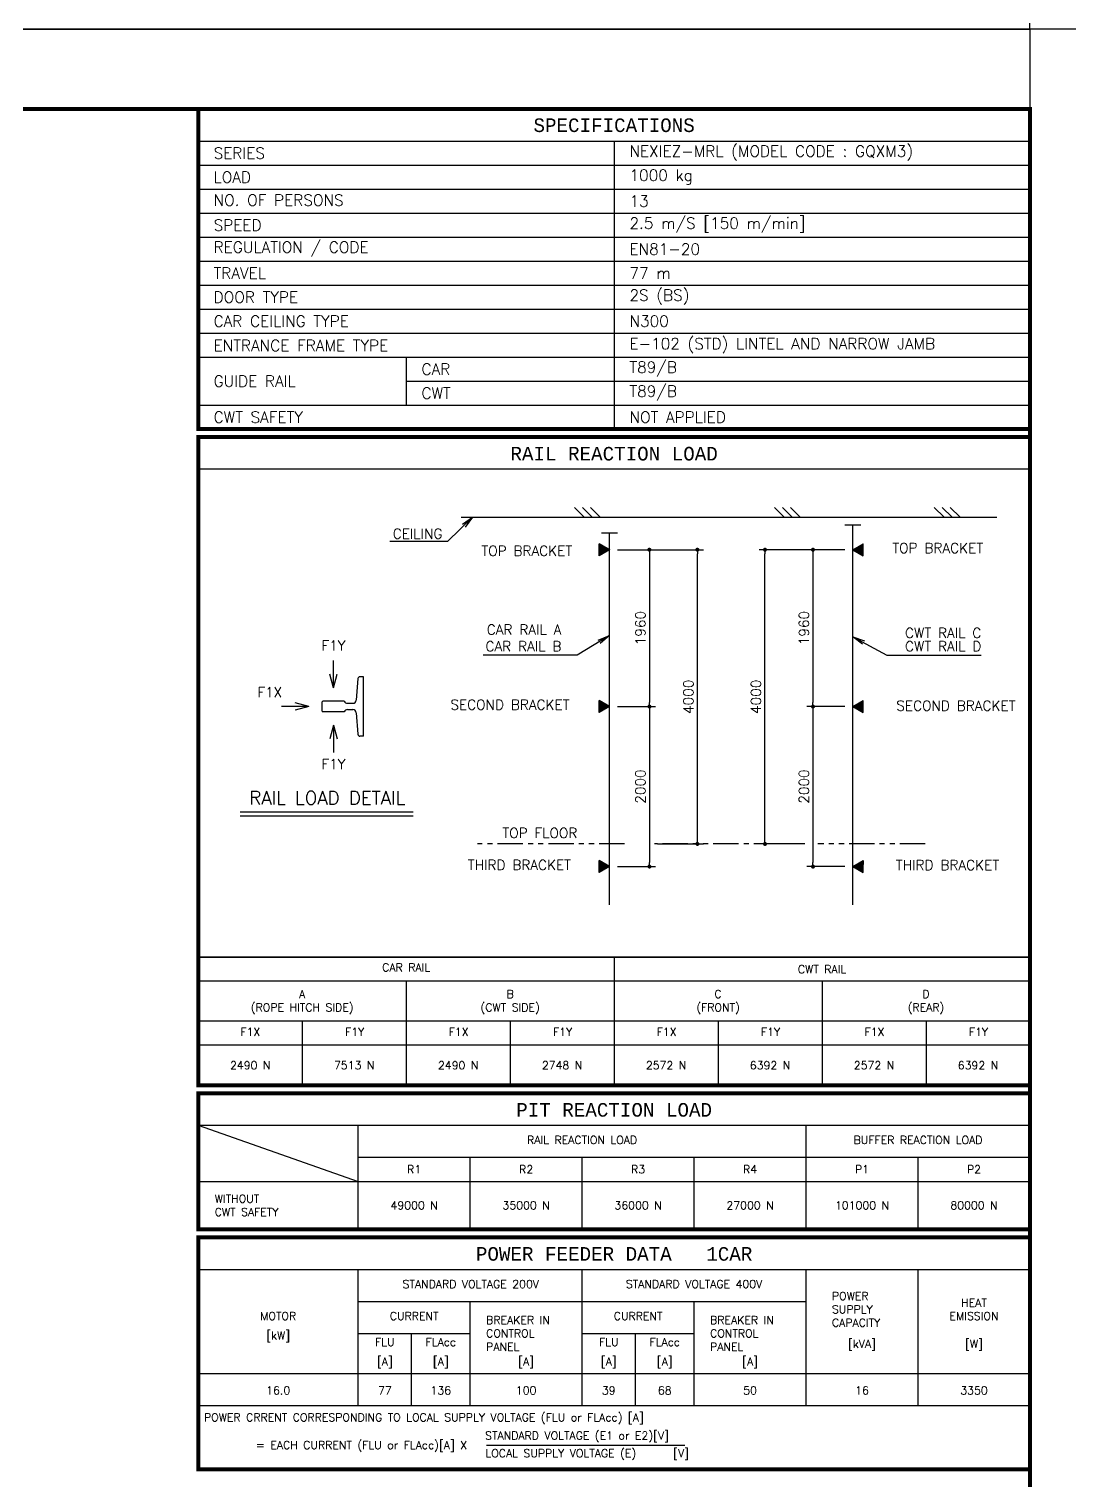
# Model space of a CAD drawing. Header units: millimetres. Extents: x -106996 to 276536, y -21995 to 37993.
# Drawn here: x -48258 to -41750, y -9072 to 0 of the extents above; entities that cross this region are included whole.
import ezdxf
from ezdxf.enums import TextEntityAlignment as Align

# ---------------------------------------------------------------- set-up
doc = ezdxf.new("R2010")
doc.units = ezdxf.units.MM
doc.header["$LTSCALE"] = 100
doc.linetypes.add('PHANTOM2', pattern=[31.75, 15.875, -3.175, 3.175, -3.175, 3.175, -3.175])
doc.layers.get('0').update_dxf_attribs({"color": 3})
for name, color, linetype in [('DIM', 2, 'Continuous'), ('FRAME', 5, 'Continuous'), ('OTHERS', 4, 'Continuous'), ('SPEC', 7, 'Continuous'), ('W-DASHED-LINE', 111, 'PHANTOM2')]:
    doc.layers.add(name, color=color, linetype=linetype)
doc.styles.get("Standard").update_dxf_attribs({"font": 'romans.shx', "bigfont": 'bigfont.shx'})
doc.styles.add('STYLE1', font='monos.ttf')
doc.dimstyles.new('1-50IN', dxfattribs={"dimscale": 25, "dimtxt": 2.5, "dimasz": 1, "dimexe": 1.5, "dimexo": 2, "dimgap": 1, "dimtad": 3, "dimdsep": 46, "dimtxsty": 'Standard', "dimblk1": 'DOT', "dimblk2": 'DOT', "dimsah": 1, "dimcen": 0.09, "dimclrd": 256, "dimclre": 256, "dimclrt": 256, "dimadec": 0, "dimazin": 0, "dimtfac": 1, "dimtmove": 0, "dimatfit": 3, "dimldrblk": 'DOT', "dimfxl": 0, "dimtolj": 1, "dimtzin": 0, "dimarcsym": 0})
doc.dimstyles.new('1-50IN-ARROW', dxfattribs={"dimscale": 25, "dimtxt": 2.5, "dimasz": 3, "dimexe": 1.5, "dimexo": 2, "dimgap": 1, "dimtad": 3, "dimdsep": 46, "dimtxsty": 'Standard', "dimblk1": 'OPEN', "dimblk2": 'OPEN', "dimsah": 1, "dimcen": 0.09, "dimclrd": 256, "dimclre": 256, "dimclrt": 256, "dimadec": 0, "dimazin": 0, "dimtfac": 1, "dimtmove": 0, "dimatfit": 3, "dimldrblk": 'OPEN', "dimfxl": 0, "dimtolj": 1, "dimtzin": 0, "dimarcsym": 0})
doc.dimstyles.new('BRACKET LOAD', dxfattribs={"dimscale": 25, "dimtxt": 2.5, "dimasz": 1, "dimexe": 1.5, "dimexo": 2, "dimgap": 1, "dimtad": 3, "dimlfac": 2, "dimdsep": 46, "dimtxsty": 'Standard', "dimblk1": 'DOT', "dimblk2": 'DOT', "dimsah": 1, "dimcen": 0.09, "dimclrd": 256, "dimclre": 256, "dimclrt": 256, "dimadec": 0, "dimazin": 0, "dimtfac": 1, "dimtmove": 0, "dimatfit": 3, "dimldrblk": 'DOT', "dimfxl": 0, "dimtolj": 1, "dimtzin": 0, "dimarcsym": 0})

# ---------------------------------------------------------------- blocks, each defined once
blk = doc.blocks.new('_OPEN')
at = {"color": 0, "linetype": 'ByBlock'}
for p, q in [((-1, 0.17), (0, 0)), ((0, 0), (-1, -0.17)), ((0, 0), (-1, 0))]:
    blk.add_line(p, q, dxfattribs=at)
blk = doc.blocks.new('_DOT')
at = {"color": 0, "linetype": 'ByBlock'}
blk.add_line((-0.5, 0), (-1, 0), dxfattribs=at)
at = {"color": 0, "linetype": 'ByBlock', "const_width": 0.5}
blk.add_lwpolyline([(-0.25, 0, 1), (0.25, 0, 1)], format="xyb", close=True, dxfattribs=at)
blk = doc.blocks.new('*D585')
at = {"layer": 'DEFPOINTS', "color": 0, "transparency": 16777216}
for p in [(-44629.3, -4233.3), (-44629.4, -5233.3), (-44379.3, -5233.3)]:
    blk.add_point(p, dxfattribs=at)
at = {"layer": 'DIM', "lineweight": -2, "transparency": 16777216}
for p, q in [((-44579.3, -4233.3), (-44341.8, -4233.3)), ((-44379.3, -4258.3), (-44379.3, -5208.3)), ((-44579.4, -5233.3), (-44341.8, -5233.3))]:
    blk.add_line(p, q, dxfattribs=at)
at = {"layer": 'DIM', "lineweight": -2, "transparency": 16777216, "xscale": 25, "yscale": 25, "zscale": 25}
for p, rotation in [((-44379.3, -4233.3), 90), ((-44379.3, -5233.3), 270)]:
    blk.add_blockref('_DOT', p, dxfattribs=dict(at, rotation=rotation))
at = {"layer": 'DIM', "transparency": 16777216, "insert": (-44435.6, -4733.3), "char_height": 62.5, "attachment_point": 5, "rotation": 90}
blk.add_mtext('\\A1;2000', dxfattribs=at)
blk = doc.blocks.new('*D586')
at = {"layer": 'DEFPOINTS', "color": 0, "transparency": 16777216}
for p in [(-43106.7, -4233.3), (-43356.7, -5233.3), (-43106.7, -5233.3)]:
    blk.add_point(p, dxfattribs=at)
at = {"layer": 'DIM', "lineweight": -2, "transparency": 16777216}
for p, q in [((-43156.7, -4233.3), (-43394.2, -4233.3)), ((-43356.7, -4258.3), (-43356.7, -5208.3)), ((-43156.7, -5233.3), (-43394.2, -5233.3))]:
    blk.add_line(p, q, dxfattribs=at)
at = {"layer": 'DIM', "lineweight": -2, "transparency": 16777216, "xscale": 25, "yscale": 25, "zscale": 25}
for p, rotation in [((-43356.7, -4233.3), 90), ((-43356.7, -5233.3), 270)]:
    blk.add_blockref('_DOT', p, dxfattribs=dict(at, rotation=rotation))
at = {"layer": 'DIM', "transparency": 16777216, "insert": (-43413, -4733.3), "char_height": 62.5, "attachment_point": 5, "rotation": 90}
blk.add_mtext('\\A1;2000', dxfattribs=at)
blk = doc.blocks.new('*D587')
at = {"layer": 'DEFPOINTS', "color": 0, "transparency": 16777216}
for p in [(-44629.3, -3253.3), (-44629.3, -4233.3), (-44379.3, -4233.3)]:
    blk.add_point(p, dxfattribs=at)
at = {"layer": 'DIM', "lineweight": -2, "transparency": 16777216}
for p, q in [((-44579.3, -3253.3), (-44341.8, -3253.3)), ((-44379.3, -3278.3), (-44379.3, -4208.3)), ((-44579.3, -4233.3), (-44341.8, -4233.3))]:
    blk.add_line(p, q, dxfattribs=at)
at = {"layer": 'DIM', "lineweight": -2, "transparency": 16777216, "xscale": 25, "yscale": 25, "zscale": 25}
for p, rotation in [((-44379.3, -3253.3), 90), ((-44379.3, -4233.3), 270)]:
    blk.add_blockref('_DOT', p, dxfattribs=dict(at, rotation=rotation))
at = {"layer": 'DIM', "transparency": 16777216, "insert": (-44435.5, -3743.3), "char_height": 62.5, "attachment_point": 5, "rotation": 90}
blk.add_mtext('\\A1;1960', dxfattribs=at)
blk = doc.blocks.new('*D588')
at = {"layer": 'DEFPOINTS', "color": 0, "transparency": 16777216}
for p in [(-43106.7, -3253.3), (-43356.7, -4233.3), (-43106.7, -4233.3)]:
    blk.add_point(p, dxfattribs=at)
at = {"layer": 'DIM', "lineweight": -2, "transparency": 16777216}
for p, q in [((-43156.7, -3253.3), (-43394.2, -3253.3)), ((-43356.7, -3278.3), (-43356.7, -4208.3)), ((-43156.7, -4233.3), (-43394.2, -4233.3))]:
    blk.add_line(p, q, dxfattribs=at)
at = {"layer": 'DIM', "lineweight": -2, "transparency": 16777216, "xscale": 25, "yscale": 25, "zscale": 25}
for p, rotation in [((-43356.7, -3253.3), 90), ((-43356.7, -4233.3), 270)]:
    blk.add_blockref('_DOT', p, dxfattribs=dict(at, rotation=rotation))
at = {"layer": 'DIM', "transparency": 16777216, "insert": (-43413, -3743.3), "char_height": 62.5, "attachment_point": 5, "rotation": 90}
blk.add_mtext('\\A1;1960', dxfattribs=at)
blk = doc.blocks.new('*D583')
at = {"layer": 'DEFPOINTS', "color": 0, "transparency": 16777216}
for p in [(-44629.3, -3253.3), (-44079.3, -3253.3), (-44379.3, -5091.7)]:
    blk.add_point(p, dxfattribs=at)
at = {"layer": 'DIM', "lineweight": -2, "transparency": 16777216}
for p, q in [((-44579.3, -3253.3), (-44041.8, -3253.3)), ((-44079.3, -5066.7), (-44079.3, -3278.3)), ((-44329.3, -5091.7), (-44041.8, -5091.7))]:
    blk.add_line(p, q, dxfattribs=at)
at = {"layer": 'DIM', "lineweight": -2, "transparency": 16777216, "xscale": 25, "yscale": 25, "zscale": 25}
for p, rotation in [((-44079.3, -3253.3), 90), ((-44079.3, -5091.7), 270)]:
    blk.add_blockref('_DOT', p, dxfattribs=dict(at, rotation=rotation))
at = {"layer": 'DIM', "transparency": 16777216, "insert": (-44135.6, -4172.5), "char_height": 62.5, "attachment_point": 5, "rotation": 90}
blk.add_mtext('\\A1;4000', dxfattribs=at)
blk = doc.blocks.new('*D584')
at = {"layer": 'DEFPOINTS', "color": 0, "transparency": 16777216}
for p in [(-43656.7, -3253.3), (-43106.7, -3253.3), (-43356.7, -5091.7)]:
    blk.add_point(p, dxfattribs=at)
at = {"layer": 'DIM', "lineweight": -2, "transparency": 16777216}
for p, q in [((-43156.7, -3253.3), (-43694.2, -3253.3)), ((-43656.7, -5066.7), (-43656.7, -3278.3)), ((-43406.7, -5091.7), (-43694.2, -5091.7))]:
    blk.add_line(p, q, dxfattribs=at)
at = {"layer": 'DIM', "lineweight": -2, "transparency": 16777216, "xscale": 25, "yscale": 25, "zscale": 25}
for p, rotation in [((-43656.7, -3253.3), 90), ((-43656.7, -5091.7), 270)]:
    blk.add_blockref('_DOT', p, dxfattribs=dict(at, rotation=rotation))
at = {"layer": 'DIM', "transparency": 16777216, "insert": (-43713, -4172.5), "char_height": 62.5, "attachment_point": 5, "rotation": 90}
blk.add_mtext('\\A1;4000', dxfattribs=at)

msp = doc.modelspace()

# ---------------------------------------------------------------- hatches: boundary and pattern name
at = {"layer": 'OTHERS'}
h = msp.add_hatch(dxfattribs=at)
h.set_pattern_fill('ANSI31', color=256, style=0)
h.set_pattern_definition([(135, (-25236.05891, -15261.83334), (0.08838834765, 0.08838834765), [])])
h.paths.add_polyline_path([(-44693.9482471, -3216.0314918), (-44629.3395546, -3253.3333378), (-44693.9482471, -3290.6351838)])
h = msp.add_hatch(dxfattribs=at)
h.set_pattern_fill('ANSI31', color=256, style=0)
h.set_pattern_definition([(135, (-24713.43897, -15261.83335), (0.08838834765, 0.08838834765), [])])
h.paths.add_polyline_path([(-43042.1109248, -3216.0315061), (-43042.1109248, -3290.6351981), (-43106.7196172, -3253.3333521)])
h = msp.add_hatch(dxfattribs=at)
h.set_pattern_fill('ANSI31', color=256, style=0)
h.set_pattern_definition([(135, (-25236.05891, -16241.83334), (0.08838834765, 0.08838834765), [])])
h.paths.add_polyline_path([(-44693.9482471, -4196.0314918), (-44629.3395546, -4233.3333378), (-44693.9482471, -4270.6351838)])
h = msp.add_hatch(dxfattribs=at)
h.set_pattern_fill('ANSI31', color=256, style=0)
h.set_pattern_definition([(135, (-24713.43897, -16241.83335), (0.08838834765, 0.08838834765), [])])
h.paths.add_polyline_path([(-43042.1109248, -4196.0315028), (-43042.1109248, -4270.6351948), (-43106.7196172, -4233.3333488)])
h = msp.add_hatch(dxfattribs=at)
h.set_pattern_fill('ANSI31', color=256, style=0)
h.set_pattern_definition([(135, (-25236.05891, -17241.83334), (0.08838834765, 0.08838834765), [])])
h.paths.add_polyline_path([(-44693.9482471, -5196.0314915), (-44629.3395546, -5233.3333375), (-44693.9482471, -5270.6351835)])
h = msp.add_hatch(dxfattribs=at)
h.set_pattern_fill('ANSI31', color=256, style=0)
h.set_pattern_definition([(135, (-24713.43897, -17241.83335), (0.08838834765, 0.08838834765), [])])
h.paths.add_polyline_path([(-43042.1109248, -5196.0315024), (-43042.1109248, -5270.6351944), (-43106.7196172, -5233.3333484)])

# ---------------------------------------------------------------- linework, layer by layer
for p, q in [((-47200.0000485, -500), (-42000.0000485, -500)), ((-47200.0000485, -500), (-47200.0000485, -2500)), ((-47200.0000485, -700), (-42000.0000485, -700)), ((-44600.0000485, -700), (-44600.0000485, -2500)), ((-44600.0000485, -700), (-44600.0000485, -2500)), ((-47200.0000485, -850), (-42000.0000485, -850)), ((-47200.0000485, -1000), (-42000.0000485, -1000)), ((-47200.0000485, -1150), (-42000.0000485, -1150)), ((-47200.0000485, -1300), (-42000.0000485, -1300)), ((-47200.0000485, -1450), (-42000.0000485, -1450)), ((-47200.0000485, -1600), (-42000.0000485, -1600)), ((-47200.0000485, -1750), (-42000.0000485, -1750)), ((-47200.0000485, -1900), (-42000.0000485, -1900)), ((-47200.0000485, -2050), (-42000.0000485, -2050)), ((-45900.0000485, -2050), (-45900.0000485, -2350)), ((-45900.0000485, -2200), (-42000.0000485, -2200)), ((-47200.0000485, -2350), (-42000.0000485, -2350)), ((-47200.0000485, -2550), (-42000.0000485, -2550)), ((-42000.0000485, -2550), (-47200.0000485, -2550)), ((-47200.0000485, -2550), (-42000.0000485, -2550)), ((-47199.999973, -2550), (-47199.999973, -5050)), ((-44216.6667152, -2550), (-42000.0000485, -2550)), ((-42000.0001883, -5050), (-42000.0001883, -2550)), ((-42000.0002638, -2750), (-47200.0000485, -2750)), ((-47199.999973, -6600), (-47199.999973, -5050)), ((-42000.0001883, -5050), (-42000.0001883, -6600)), ((-42000.0002638, -5800), (-47200.0000485, -5800)), ((-47200.0000485, -5800), (-42000.0002638, -5800)), ((-42000.0002638, -5800), (-47200.0000485, -5800)), ((-47200.0000485, -5800), (-42000.0002638, -5800)), ((-42000.0001883, -5800), (-47199.999973, -5800)), ((-47199.999973, -5800), (-42000.0001883, -5800)), ((-42000.0001883, -5800), (-47199.999973, -5800)), ((-47199.999973, -5800), (-42000.0001883, -5800)), ((-44599.999973, -5800), (-44599.999973, -6600)), ((-42000.0001883, -5950), (-47199.999973, -5950)), ((-45899.999973, -5950), (-45899.999973, -6600)), ((-43299.999973, -5950), (-43299.999973, -6600)), ((-42000.0001883, -6200), (-47199.999973, -6200)), ((-46549.999973, -6200), (-46549.999973, -6600)), ((-45249.999973, -6200), (-45249.999973, -6600)), ((-43949.999973, -6200), (-43949.999973, -6600)), ((-42649.999973, -6200), (-42649.999973, -6600)), ((-42000.0001883, -6350), (-47199.999973, -6350)), ((-42000.0001883, -6350), (-47199.999973, -6350)), ((-42000.0001883, -6600), (-47200.0000485, -6600)), ((-42000.0001883, -6650), (-47200.0000485, -6650)), ((-47200.0000462, -6850), (-46200.0000462, -7200)), ((-47199.9999707, -6850), (-42000.0000462, -6850)), ((-47199.9999707, -7500), (-47199.9999707, -6850)), ((-46199.9999707, -7500), (-46200.0000462, -6850)), ((-43399.9998942, -7500.0000009), (-43399.9999697, -6850.0000009)), ((-46200.0000462, -7050), (-42000.0001861, -7050)), ((-45499.9998916, -7500), (-45499.9999671, -7050)), ((-44799.9998916, -7500.0000035), (-44799.9999671, -7050.0000035)), ((-44099.9998916, -7500.0000022), (-44099.9999671, -7050.0000022)), ((-42699.9998916, -7500), (-42699.9999671, -7050)), ((-47200.0000462, -7200), (-42000.0000462, -7200)), ((-47199.9999707, -7500), (-42000.0001861, -7500)), ((-41999.9998101, -7550), (-47199.9998386, -7550)), ((-47199.9998386, -9000), (-47199.9998386, -7550)), ((-47200.0001784, -7750), (-42000.0001029, -7750)), ((-46199.9995721, -8600), (-46199.9997406, -7749.9999709)), ((-44799.999493, -8600), (-44799.9995095, -7749.999962)), ((-43399.9994956, -8600), (-43399.9995121, -7749.999864)), ((-42699.9998752, -8600), (-42699.9998916, -7749.999932)), ((-46199.9997699, -7950), (-44799.9995415, -7950)), ((-45500.0000147, -8600), (-45500.0002955, -7950)), ((-44799.9995415, -7950), (-43399.9995441, -7950)), ((-44100.0000124, -8600), (-44100.0002865, -7950)), ((-46199.9996757, -8150), (-45500.0002741, -8150)), ((-45866.6666548, -8600), (-45866.6669216, -8150)), ((-44799.9994601, -8150), (-44100.0002643, -8150)), ((-44466.6666549, -8600), (-44466.666922, -8150)), ((-47199.9999659, -8400), (-41999.9998526, -8400)), ((-47200.000055, -8600), (-41999.9999418, -8600)), ((-47200.0001184, -9000), (-42000.000054, -9000)), ((-47199.9998386, -9000), (-42000.000054, -9000)), ((-42000.000054, -9000), (-47199.9998386, -9000)), ((-47199.9998386, -9000), (-42000.000054, -9000)), ((-44516.6667206, -9000), (-42000.000054, -9000))]:
    msp.add_line(p, q)
at = {"const_width": 25}
for points in [[(-47200.0000485, -500), (-42000.0000485, -500), (-42000.0000485, -2500), (-47200.0000485, -2500)], [(-47200.0000485, -6600), (-42000.0001883, -6600), (-42000.0001883, -2550), (-47200.0000485, -2550)], [(-47200.0000485, -6650), (-42000.0001883, -6650), (-42000.0001861, -7500), (-47200.0000462, -7500)], [(-47199.9997554, -7550), (-42000.0000462, -7550), (-42000.0001295, -9000), (-47199.9998386, -9000)]]:
    msp.add_lwpolyline(points, close=True, dxfattribs=at)
at = {"layer": 'DEFPOINTS'}
for points in [[(-63000.0000485, 0), (-42000.0000485, 0), (-42000.0000485, 15000), (-63000.0000485, 15000)], [(-62500.0000485, -15000), (-41500.0000485, -15000), (-41500.0000485, 0), (-62500.0000485, 0)], [(-42000.0000196, -15000), (-21000.0000196, -15000), (-21000.0000196, 0), (-42000.0000196, 0)]]:
    msp.add_lwpolyline(points, close=True, dxfattribs=at)
at = {"layer": 'DIM'}
for p, q in [((-46354.522318, -4116.5806281), (-46354.522318, -3946.467477)), ((-46354.522318, -4116.5806281), (-46377.3787011, -4031.2794454)), ((-46354.522318, -4116.5806281), (-46331.665935, -4031.2794454)), ((-46509.5233047, -4233.1223661), (-46679.6364559, -4233.1223661)), ((-46509.5233047, -4233.1223661), (-46594.8244875, -4210.2659831)), ((-46509.5233047, -4233.1223661), (-46594.8244875, -4255.9787492)), ((-46354.647318, -4349.4141041), (-46377.5037011, -4434.7152869)), ((-46354.647318, -4349.4141041), (-46331.790935, -4434.7152869)), ((-46354.647318, -4349.4141041), (-46354.647318, -4519.5272553)), ((-46938.9520867, -4891.6633537), (-45855.6187534, -4891.6633537)), ((-46938.9520867, -4916.6633537), (-45855.6187534, -4916.6633537))]:
    msp.add_line(p, q, dxfattribs=at)
at = {"layer": 'DIM', "const_width": 4.1666667}
for points in [[(-46354.522318, -4116.5806281), (-46354.522318, -3946.467477)], [(-46354.522318, -4116.5806281), (-46377.3787011, -4031.2794454)], [(-46354.522318, -4116.5806281), (-46331.665935, -4031.2794454)], [(-46509.5233047, -4233.1223661), (-46679.6364559, -4233.1223661)], [(-46509.5233047, -4233.1223661), (-46594.8244875, -4210.2659831)], [(-46509.5233047, -4233.1223661), (-46594.8244875, -4255.9787492)], [(-46354.647318, -4349.4141041), (-46377.5037011, -4434.7152869)], [(-46354.647318, -4349.4141041), (-46354.647318, -4519.5272553)], [(-46354.647318, -4349.4141041), (-46331.790935, -4434.7152869)]]:
    msp.add_lwpolyline(points, dxfattribs=at)
at = {"layer": 'FRAME', "const_width": 25}
msp.add_lwpolyline([(-62000.0000485, -14500), (-42000.0000485, -14500), (-42000.0000485, -500), (-62000.0000485, -500)], close=True, dxfattribs=at)
at = {"layer": 'OTHERS'}
for p, q in [((-44848.2133814, -2989), (-44787.2133814, -3050)), ((-44798.2133814, -2989), (-44737.2133814, -3050)), ((-44748.2133814, -2989), (-44687.2133814, -3050)), ((-43598.2133814, -2989), (-43537.2133814, -3050)), ((-43548.2133814, -2989), (-43487.2133814, -3050)), ((-43498.2133814, -2989), (-43437.2133814, -3050)), ((-42598.2133814, -2989), (-42537.2133814, -3050)), ((-42548.2133814, -2989), (-42487.2133814, -3050)), ((-42498.2133814, -2989), (-42437.2133814, -3050)), ((-45556.7196264, -3050), (-42206.7196264, -3050)), ((-44579.3395828, -3150), (-44679.3395828, -3150)), ((-44629.3395828, -5472.8333561), (-44629.3395828, -3150.0000207)), ((-43056.7196264, -3100), (-43156.7196264, -3100)), ((-43106.7196264, -5472.8333561), (-43106.7196264, -3100)), ((-44629.3395546, -3253.3333378), (-44693.9482471, -3216.0314918)), ((-44693.9482471, -3290.6351838), (-44693.9482471, -3216.0314918)), ((-44629.3395546, -3253.3333378), (-44693.9482471, -3290.6351838)), ((-43106.7196172, -3253.3333521), (-43042.1109248, -3216.0315061)), ((-43106.7196172, -3253.3333521), (-43042.1109248, -3290.6351981)), ((-43042.1109248, -3290.6351981), (-43042.1109248, -3216.0315061)), ((-46202.0894918, -4059.1086607), (-46212.6078477, -4193.9922827)), ((-46167.8577519, -4047.5803027), (-46189.6261318, -4047.5803027)), ((-46167.8577519, -4418.4137629), (-46167.8577519, -4047.5803027)), ((-46426.1899714, -4204.080637), (-46422.0232958, -4199.9139615)), ((-46426.1899714, -4262.1640952), (-46426.1899714, -4204.080637)), ((-46426.1899714, -4262.1640952), (-46422.2732958, -4266.0807708)), ((-46287.0213403, -4199.9139615), (-46422.0232958, -4199.9139615)), ((-46267.5079652, -4213.2056571), (-46233.3795588, -4213.2056571)), ((-46267.5079652, -4252.7890752), (-46233.3795588, -4252.7890752)), ((-44629.3395546, -4233.3333378), (-44693.9482471, -4196.0314918)), ((-44693.9482471, -4270.6351838), (-44693.9482471, -4196.0314918)), ((-44629.3395546, -4233.3333378), (-44693.9482471, -4270.6351838)), ((-43106.7196172, -4233.3333488), (-43042.1109248, -4196.0315028)), ((-43106.7196172, -4233.3333488), (-43042.1109248, -4270.6351948)), ((-43042.1109248, -4270.6351948), (-43042.1109248, -4196.0315028)), ((-46287.0213403, -4266.0807708), (-46422.2732958, -4266.0807708)), ((-46212.6078477, -4272.0024496), (-46202.0894918, -4406.8857383)), ((-46167.8577519, -4418.4137629), (-46189.6261318, -4418.4137629)), ((-44629.3395546, -5233.3333375), (-44693.9482471, -5196.0314915)), ((-44693.9482471, -5270.6351835), (-44693.9482471, -5196.0314915)), ((-44629.3395546, -5233.3333375), (-44693.9482471, -5270.6351835)), ((-43106.7196172, -5233.3333484), (-43042.1109248, -5196.0315024)), ((-43106.7196172, -5233.3333484), (-43042.1109248, -5270.6351944)), ((-43042.1109248, -5270.6351944), (-43042.1109248, -5196.0315024))]:
    msp.add_line(p, q, dxfattribs=at)
for centre, radius, start, end in [((-46189.6261318, -4060.0803294), 12.5000268, 90, 175.5407000001), ((-46267.7576534, -4192.599388), 20.6077818, 200.7898927245, 270.6942248546), ((-46267.7576534, -4273.3953442), 20.6077818, 89.3057751454, 159.2101072755), ((-46233.3795588, -4192.3722792), 20.8333779, 270, 355.5405999993), ((-46233.3795588, -4273.6224531), 20.8333779, 4.4593199998, 90), ((-46189.6261318, -4405.9139028), 12.5000268, 184.4592999999, 270)]:
    msp.add_arc(centre, radius, start, end, dxfattribs=at)
at = {"layer": 'SPEC'}
msp.add_line((-45398.7981232, -8848.1704025), (-44157.1607572, -8848.1704025), dxfattribs=at)
at = {"layer": 'W-DASHED-LINE', "ltscale": 0.1}
for p, q in [((-44534.9239871, -5091.6633537), (-45454.5472439, -5091.6633537)), ((-43503.9809537, -5091.6633537), (-44348.0001248, -5091.6633537)), ((-42654.7545001, -5091.6633537), (-43325.6250592, -5091.6633537))]:
    msp.add_line(p, q, dxfattribs=at)

# ---------------------------------------------------------------- texts
at = {"layer": 'DIM'}
for s, p in [('TOP BRACKET', (-45429.8338257, -3291.654748)), ('TOP FLOOR', (-45298.5288266, -5054.1401733))]:
    msp.add_text(s, height=62.5, dxfattribs=at).set_placement(p)
for s, p in [('TOP BRACKET', (-42293.0696537, -3292.7777925)), ('SECOND BRACKET', (-42090.7678186, -4278.0733999)), ('THIRD BRACKET', (-42193.0752837, -5273.5879744))]:
    msp.add_text(s, height=62.5, dxfattribs=at).set_placement(p, align=Align.BOTTOM_RIGHT)
for s, p in [('F1Y', (-46354.522318, -3902.717477)), ('F1X', (-46752.4644937, -4194.1135435)), ('F1Y', (-46354.647318, -4642.443922))]:
    msp.add_text(s, height=62.5, dxfattribs=at).set_placement(p, align=Align.BOTTOM_CENTER)
for s, p in [('SECOND BRACKET', (-45623.2881646, -4271.6255229)), ('THIRD BRACKET', (-45514.8784968, -5273.11109))]:
    msp.add_text(s, height=62.5, dxfattribs=at).set_placement(p, align=Align.BOTTOM_LEFT)
msp.add_text('RAIL LOAD DETAIL', height=83.333333333, rotation=0.0000025046, dxfattribs=at).set_placement((-46393.1187534, -4870.8300204), align=Align.BOTTOM_CENTER)
at = {"layer": 'DIM', "char_height": 62.5}
for s, insert, attachment_point in [('CEILING', (-45984.1594751, -3184.6666667), 7), ('\\A1;CAR RAIL A\\P{\\A0;CAR RAIL B}', (-44930.0310676, -3887.8179056), 9)]:
    msp.add_mtext(s, dxfattribs=dict(at, insert=insert, attachment_point=attachment_point))
at = {"layer": 'DIM', "insert": (-42304.356976, -3887.8179056), "char_height": 62.5, "attachment_point": 9, "line_spacing_factor": 0.8}
msp.add_mtext('CWT RAIL C\\PCWT RAIL D', dxfattribs=at)
at = {"layer": 'SPEC', "style": 'STYLE1'}
for s, p in [('RAIL REACTION LOAD', (-44600.0000775, -2721.351019)), ('PIT REACTION LOAD', (-44600.0000773, -6821.351019)), ('POWER FEEDER DATA   1CAR', (-44599.9998988, -7721.351019))]:
    msp.add_text(s, height=85, rotation=0.0000025046, dxfattribs=at).set_placement(p, align=Align.BOTTOM_CENTER)
at = {"layer": 'SPEC'}
for s, p in [('CAR RAIL', (-45899.999973, -5903.0952381)), ('F1X', (-46874.2012309, -6306.0377358)), ('F1Y', (-46221.999973, -6306.6666667)), ('F1X', (-45571.999973, -6306.6666667)), ('F1Y', (-44921.999973, -6306.6666667)), ('F1X', (-44271.999973, -6306.6666667)), ('F1Y', (-43621.999973, -6306.6666667)), ('F1X', (-42971.999973, -6306.6666667)), ('F1Y', (-42322.0001883, -6306.6666667)), ('STANDARD VOLTAGE 200V', (-45496.0800311, -7882.2266109)), ('STANDARD VOLTAGE 400V', (-44099.9995268, -7881.6666667)), ('MOTOR', (-46699.9997213, -8081.6666667)), ('CURRENT', (-45849.9999856, -8081.6666667)), ('CURRENT', (-44449.9999029, -8081.6666667)), ('[kW]', (-46699.9998208, -8203.0952381)), ('FLU', (-46033.3332544, -8244.1666172)), ('FLAcc', (-45683.3335608, -8244.1666172)), ('FLU', (-44633.3330805, -8244.1666172)), ('FLAcc', (-44283.3333869, -8244.1666172)), ('[kVA]', (-43049.9998834, -8255.7619043)), ('[W]', (-42349.9998834, -8255.7619046)), ('[A]', (-46033.3332296, -8365.5951887)), ('[A]', (-45683.3334743, -8365.5951887)), ('[A]', (-45149.999853, -8365.5952347)), ('[A]', (-44633.3330557, -8365.5951887)), ('[A]', (-44283.3333003, -8365.5951887)), ('[A]', (-43750.0004838, -8365.5946445))]:
    msp.add_text(s, height=50, dxfattribs=at).set_placement(p, align=Align.BOTTOM_CENTER)
for s, p in [('RAIL REACTION LOAD', (-44799.9999684, -6981.6666667)), ('BUFFER REACTION LOAD', (-42700.0000772, -6981.6666667))]:
    msp.add_text(s, height=50, rotation=0.0000025038, dxfattribs=at).set_placement(p, align=Align.BOTTOM_CENTER)
for s, p in [('POWER CRRENT CORRESPONDING TO LOCAL SUPPLY VOLTAGE (FLU or FLAcc) [A]', (-47164.2546719, -8699.6781651)), ('STANDARD VOLTAGE (E1 or E2)[V]', (-45406.173669, -8813.7666128)), ('= EACH CURRENT (FLU or FLAcc)[A] X ', (-46839.309836, -8872.7009899)), ('LOCAL SUPPLY VOLTAGE (E)    [V]', (-45404.4573428, -8924.133215))]:
    msp.add_text(s, height=50, dxfattribs=at).set_placement(p)
at = {"layer": 'SPEC', "insert": (-44600.0000465, -644.7698524), "char_height": 85, "attachment_point": 8, "rotation": 0.0000025045, "style": 'STYLE1'}
msp.add_mtext('SPECIFICATIONS', dxfattribs=at)
at = {"layer": 'SPEC'}
for s, insert, char_height, attachment_point in [('  NEXIEZ-MRL (MODEL CODE : GQXM{\\Fromans,bigfont|c162;3})', (-44600.0000485, -775), 70, 4), ('  SERIES', (-47200.0000485, -775), 70, 4), ('  LOAD', (-47200.0000485, -925), 70, 4), ('  10{\\Fromans,bigfont|c162;0}0 kg', (-44600.0000485, -925), 70, 4), ('  NO. OF PERSONS', (-47200.0000485, -1069.7066667), 70, 4), ('  1{\\Fromans,bigfont|c162;3}', (-44600.0000485, -1075), 70, 4), ('  2.5 m/S [150 m/min]', (-44600.0000485, -1225), 70, 4), ('  SPEED', (-47200.0000485, -1225), 70, 4), ('  REGULATION / CODE', (-47200.0000485, -1375), 70, 4), ('  EN81-{\\Fromans,bigfont|c162;20}', (-44600.0000485, -1375), 70, 4), ('  TRAVEL', (-47200.0000485, -1525), 70, 4), ('  77 m', (-44600.0000485, -1525), 70, 4), ('  2S (BS)', (-44600.0000485, -1675), 70, 4), ('  DOOR TYPE', (-47200.0000485, -1675), 70, 4), ('  CAR CEILING TYPE', (-47200.0000485, -1825), 70, 4), ('  N300', (-44600.0000485, -1825), 70, 4), ('  ENTRANCE FRAME TYPE', (-47200.0000485, -1977.6666667), 70, 4), ('  E-102 (STD) LINTEL AND NARROW JAMB', (-44600.0000485, -1977.6666667), 70, 4), ('  T89/B', (-44600.0000485, -2125), 70, 4), ('  GUIDE RAIL', (-47200.0000485, -2200), 70, 4), ('  CAR', (-45900.0000485, -2125), 70, 4), ('  CWT', (-45900.0000485, -2275), 70, 4), ('  T89/B', (-44600.0000485, -2275), 70, 4), ('  CWT SAFETY', (-47200.0000485, -2425), 70, 4), ('  NOT APPLIED', (-44600.0000485, -2425), 70, 4), ('CWT RAIL', (-43300.0000508, -5875.0000127), 50, 5), ('2490 N', (-46875.0000485, -6475), 50, 5), ('7513 N', (-46225.0000485, -6475), 50, 5), ('2490 N', (-45575.0000485, -6475), 50, 5), ('2748 N', (-44925.0000485, -6475), 50, 5), ('2572 N', (-44275.0000485, -6475), 50, 5), ('6392 N', (-43625.0000485, -6475), 50, 5), ('2572 N', (-42975.0000485, -6475), 50, 5), ('6392 N', (-42325.0000485, -6475), 50, 5), ('   WITHOUT\\P   CWT SAFETY', (-47200.0002485, -7416.6667), 50, 7), ('49000 N', (-45850.0000485, -7350), 50, 5), ('35000 N', (-45150.0000485, -7350), 50, 5), ('36000 N', (-44450.0000485, -7350), 50, 5), ('27000 N', (-43750.0000485, -7350), 50, 5), ('101000 N', (-43050.0000485, -7350), 50, 5), ('80000 N', (-42350.0000485, -7350), 50, 5), ('POWER\\PSUPPLY\\PCAPACITY', (-43238.0952502, -8108.3333333), 50, 7), ('HEAT\\PEMISSION', (-42349.9999662, -8066.6666667), 50, 8), ('BREAKER IN \\PCONTROL\\PPANEL', (-45400.0002091, -8258.3333333), 50, 7), ('BREAKER IN \\PCONTROL\\PPANEL', (-44000.0008399, -8258.3327431), 50, 7), ('16.0', (-46700.0000485, -8531.6667), 50, 8), ('77', (-46033.3330485, -8531.6667), 50, 8), ('136', (-45683.3332485, -8531.6667), 50, 8), ('100', (-45150.0000485, -8531.6667), 50, 8), ('39', (-44633.3330485, -8531.6667), 50, 8), ('68', (-44283.3332485, -8531.6667), 50, 8), ('50', (-43750.0000485, -8531.6667), 50, 8), ('16', (-43050.0000485, -8531.6667), 50, 8), ('3350', (-42350.0000485, -8531.6667), 50, 8)]:
    msp.add_mtext(s, dxfattribs=dict(at, insert=insert, char_height=char_height, attachment_point=attachment_point))
at = {"layer": 'SPEC', "char_height": 50, "attachment_point": 8, "rotation": 0.0000025044}
for s, insert in [('A\\P(ROPE HITCH SIDE)', (-46549.9999695, -6154.7619048)), ('B\\P(CWT SIDE)', (-45249.9999695, -6154.7619048)), ('C\\P(FRONT)', (-43950.0000233, -6154.7619048)), ('D\\P(REAR)', (-42650.0000772, -6154.7619048)), ('R1', (-45849.9999651, -7150)), ('R2', (-45149.9999651, -7150)), ('R3', (-44449.9999651, -7150)), ('R4', (-43749.9999651, -7150)), ('P1', (-43049.9999652, -7150)), ('P2', (-42349.9999651, -7150))]:
    msp.add_mtext(s, dxfattribs=dict(at, insert=insert))

# ---------------------------------------------------------------- dimensions: what is measured, and where the dimension line sits
at = {"layer": 'DIM'}
for base, p1, p2, picture, middle in [((-44079.3396485, -3253.333), (-44379.3396485, -5091.6634), (-44629.3396485, -3253.333), '*D583', (-44079.3396485, -4172.4982)), ((-43656.7195485, -3253.3333), (-43356.7195485, -5091.664), (-43106.7196485, -3253.3333), '*D584', (-43656.7195485, -4172.49865))]:
    dim = msp.add_linear_dim(base=base, p1=p1, p2=p2, angle=90, text='4000', dimstyle='1-50IN', override={"dimpost": '\\X'}, dxfattribs=at)
    dim.commit()
    dim.dimension.update_dxf_attribs({"geometry": picture, "text_midpoint": middle, "dimtype": 160})
for base, p1, p2, override, picture, middle in [((-44379.2625236, -4233.3333541), (-44629.2624844, -3253.3333225), (-44629.3395828, -4233.3333541), {"dimscale": 25, "dimlfac": 2, "dimpost": '\\X'}, '*D587', (-44435.5125236, -3743.3333383)), ((-43356.7196264, -4233.3333541), (-43106.7196264, -3253.3333574), (-43106.7196264, -4233.3333541), {"dimlfac": 2, "dimpost": '\\X'}, '*D588', (-43412.9696264, -3743.3333557)), ((-44379.339622, -5233.3333528), (-44629.3395828, -4233.3333216), (-44629.4166811, -5233.3333528), {"dimlfac": 2, "dimpost": '\\X'}, '*D585', (-44435.589622, -4733.3333372)), ((-43356.7196264, -5233.3333431), (-43106.7196264, -4233.3333541), (-43106.7196264, -5233.3333431), {"dimlfac": 2, "dimpost": '\\X'}, '*D586', (-43412.9696264, -4733.3333486))]:
    dim = msp.add_linear_dim(base=base, p1=p1, p2=p2, angle=90, dimstyle='BRACKET LOAD', override=override, dxfattribs=at)
    dim.commit()
    dim.dimension.update_dxf_attribs({"geometry": picture, "text_midpoint": middle})

# ---------------------------------------------------------------- leaders
msp.add_leader([(-45485.6670815, -3050), (-45641.6670815, -3203), (-46002.6670815, -3203)], dimstyle='1-50IN-ARROW', dxfattribs=at)
at = {"layer": 'DIM', "annotation_type": 0, "has_hookline": 1}
for points, hookline_direction, text_width in [([(-44629.3396138, -3789.5000224), (-44830.0310676, -3912.8179056), (-44905.0310676, -3912.8179056)], 1, 488.6904762), ([(-43106.7196264, -3797.1666897), (-42896.0236427, -3912.8179056), (-42821.0236427, -3912.8179056)], 0, 491.6666667)]:
    msp.add_leader(points, dimstyle='1-50IN-ARROW', dxfattribs=dict(at, hookline_direction=hookline_direction, text_width=text_width))

doc.saveas('drawing.dxf')
